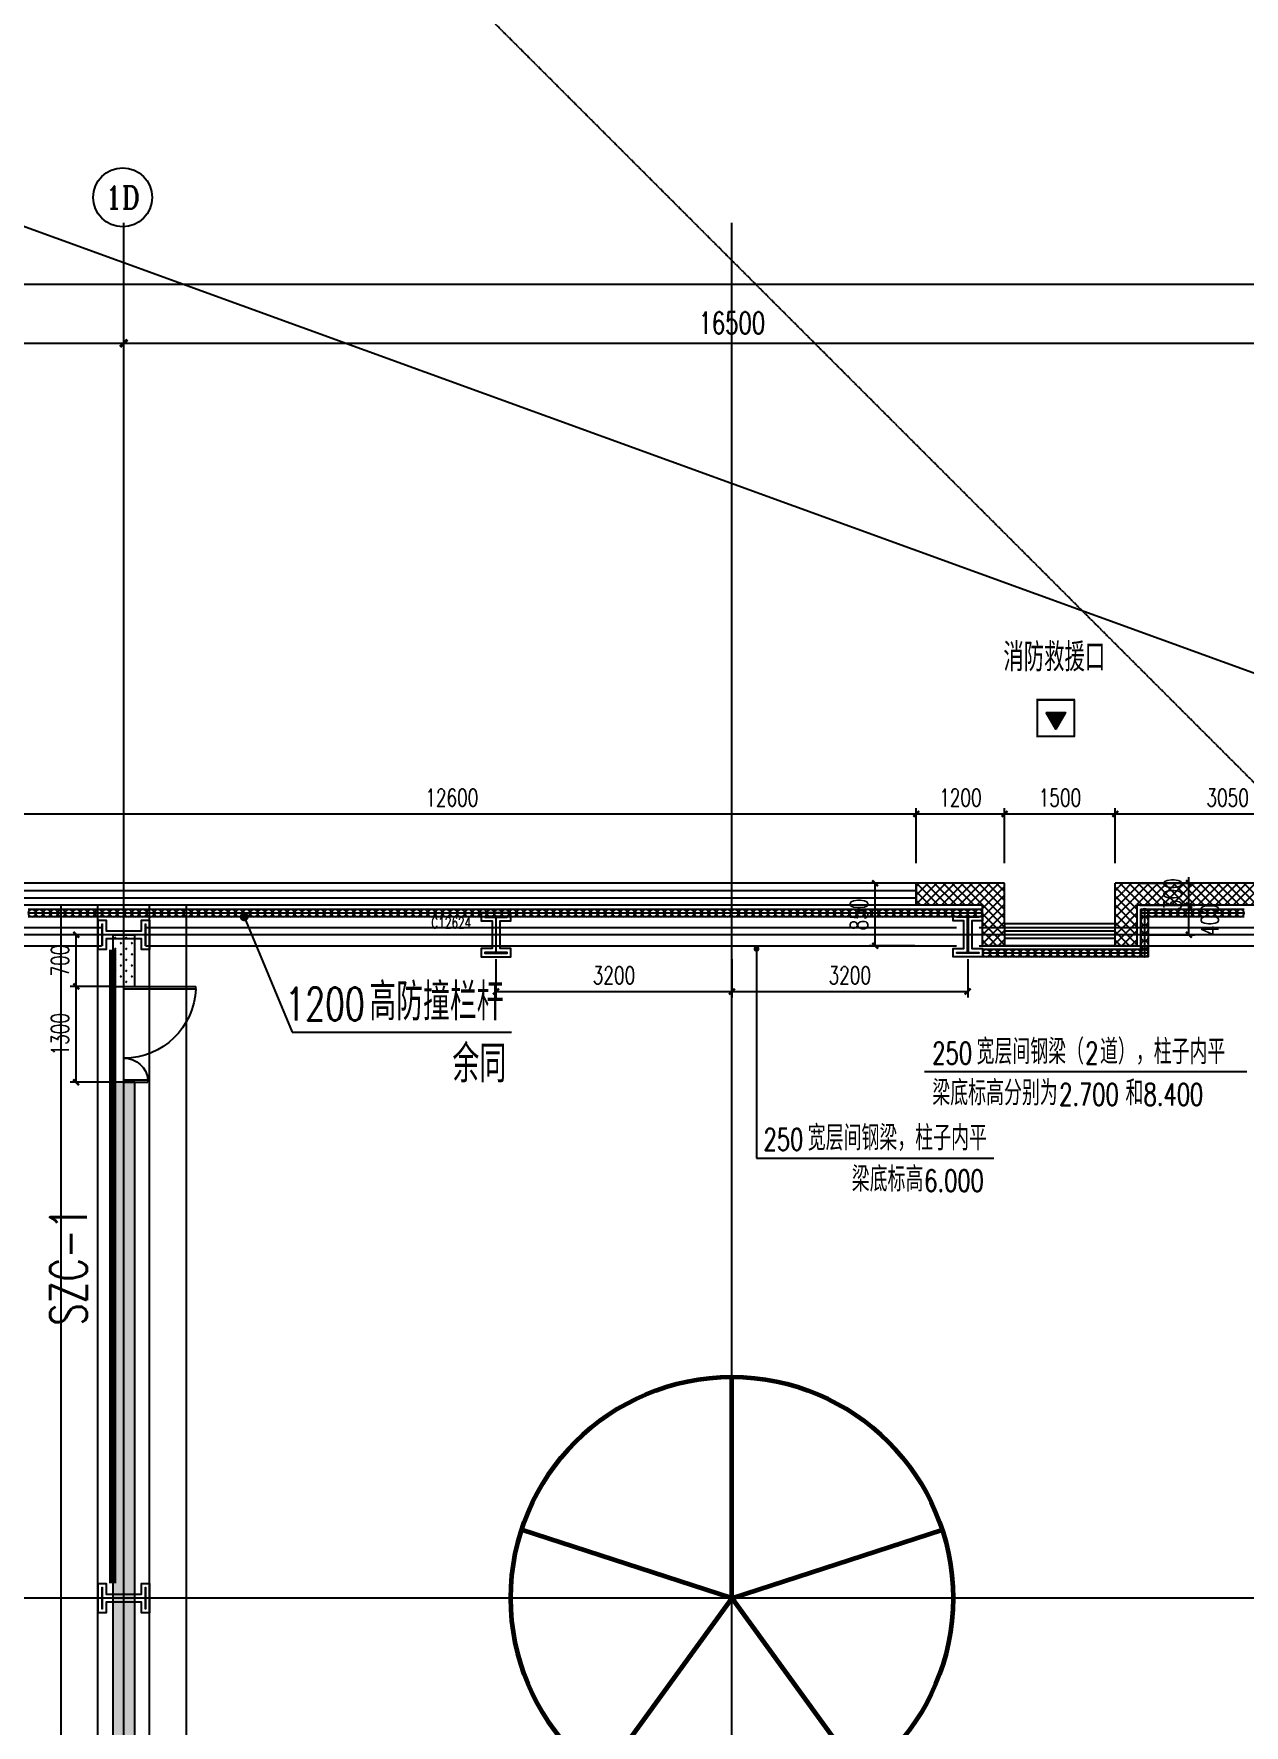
# Model space of a CAD drawing. Extents: x -954573 to 446329, y 489853 to 1226784.
# Drawn here: x -178675 to -162254, y 821096 to 844045 of the extents above; entities that cross this region are included whole.
import ezdxf
from ezdxf.enums import TextEntityAlignment as Align

# ---------------------------------------------------------------- set-up
doc = ezdxf.new("R2010")
doc.units = 0
doc.header["$LTSCALE"] = 10
doc.header["$MEASUREMENT"] = 0
for name, pattern in [('10平面$0$CENTER', [2, 1.25, -0.25, 0.25, -0.25]), ('10平面$0$DOTE', [2.42, 2, -0.2, 0.02, -0.2]), ('10平面$1$DASH', [0.35, 0.25, -0.1])]:
    doc.linetypes.add(name, pattern=pattern)
doc.layers.get('Defpoints').update_dxf_attribs({"color": 210})
for name, color, linetype in [('10平面$0$10平面$0$WINDOW', 8, 'Continuous'), ('10平面$0$A-AXIS-D', 8, 'Continuous'), ('10平面$0$A-AXIS-DOTE', 8, '10平面$0$DOTE'), ('10平面$0$A-AXIS-DP', 8, 'Continuous'), ('10平面$0$A-AXIS-SYMB', 8, 'Continuous'), ('10平面$0$A-HATCH-2', 8, 'Continuous'), ('10平面$0$A-HRAIL', 8, 'Continuous'), ('10平面$0$A-LIN-V', 8, 'Continuous'), ('10平面$0$A-SFCE', 8, 'Continuous'), ('10平面$0$A-TEXT', 8, 'Continuous'), ('10平面$0$A-WINDOW', 8, 'Continuous'), ('10平面$0$A-加建区域', 252, 'Continuous'), ('10平面$0$AS-WALL', 8, 'Continuous'), ('10平面$0$DIM_SYMB', 8, 'Continuous'), ('10平面$0$PUB_HATCH', 8, 'Continuous'), ('10平面$0$PUB_TEXT', 8, 'Continuous'), ('10平面$0$RP-N2-01$0$$0$A-WIND-J', 8, 'Continuous'), ('10平面$0$RP-N2-01$0$A-WIND-J', 8, 'Continuous'), ('10平面$0$WINDOW', 8, 'Continuous'), ('10平面$0$建-窗', 8, 'Continuous'), ('10平面$0$建-门窗编号', 8, 'Continuous'), ('A-LIN-V', 9, 'Continuous'), ('建-引出', 3, 'Continuous')]:
    doc.layers.add(name, color=color, linetype=linetype)
for name, color, linetype, lineweight in [('10平面$0$S-col', 2, 'Continuous', 0), ('10平面$0$THIN', 7, 'Continuous', 0), ('10平面$0$柱间支撑', 6, '10平面$0$CENTER', 0)]:
    doc.layers.add(name, color=color, linetype=linetype, lineweight=lineweight)
doc.styles.add('10平面$0$_TCH_AXIS', font='COMPLEX', dxfattribs={"bigfont": 'GBCBIG'})
doc.styles.add('10平面$0$_TCH_DIM', font='SIMPLEX', dxfattribs={"bigfont": 'GBCBIG'})
doc.styles.add('10平面$0$_TCH_DIM_T3', font='SIMPLEX', dxfattribs={"width": 0.705882, "bigfont": 'GBCBIG'})
doc.styles.add('10平面$0$A-WIN-LABEL', font='SIMPLEX', dxfattribs={"bigfont": 'GBCBIG'})
doc.styles.add('10平面$0$TSSD_Rein', font='tj-romans1.shx', dxfattribs={"width": 0.7, "bigfont": 'tj-hztxt.shx'})
doc.dimstyles.new('10平面$0$_TCH_ARCH&&100', dxfattribs={"dimtxt": 297.5, "dimasz": 100, "dimexe": 100, "dimexo": 100, "dimgap": 126.25, "dimtad": 1, "dimdec": 0, "dimzin": 0, "dimdsep": 46, "dimtxsty": '10平面$0$_TCH_DIM_T3', "dimblk": '10平面$0$_ArchTick', "dimcen": 0.09, "dimclrt": 7, "dimazin": 2, "dimtfac": 1, "dimtdec": 0, "dimtix": 1, "dimtmove": 2, "dimatfit": 3, "dimfxl": 0, "dimtolj": 1, "dimtzin": 0, "dimarcsym": 0})
doc.dimstyles.new('10平面$0$_TCH_ARCH&&80', dxfattribs={"dimtxt": 238, "dimasz": 80, "dimexe": 80, "dimexo": 80, "dimgap": 101, "dimtad": 1, "dimdec": 0, "dimzin": 0, "dimdsep": 46, "dimtxsty": '10平面$0$_TCH_DIM_T3', "dimblk": '10平面$0$_ArchTick', "dimcen": 0.09, "dimclrt": 7, "dimazin": 2, "dimtfac": 1, "dimtdec": 0, "dimtix": 1, "dimtmove": 2, "dimatfit": 3, "dimfxl": 0, "dimtolj": 1, "dimtzin": 0, "dimarcsym": 0})
pattern_1 = [(45, (60, 0), (-60.0001, 60.0001), []), (135, (60, 0), (-60.0001, -60.0001), [])]
pattern_2 = [(45, (25.49, 21.51), (-75.000002, 75.000002), [24, -82.06602]), (135, (192.46, 21.51), (-75.000002, -75.000002), [24, -82.06602])]

# ---------------------------------------------------------------- blocks, each defined once
blk = doc.blocks.new('10平面$0$_ArchTick')
at = {"color": 0, "linetype": 'ByBlock', "const_width": 0.4}
blk.add_lwpolyline([(-0.5, -0.5), (0.5, 0.5)], dxfattribs=at)
blk = doc.blocks.new('*D2932')
at = {"layer": '10平面$0$A-AXIS-D', "color": 0, "lineweight": -2}
for p, q in [((26782, 34220), (26782, 35127)), ((43282, 34220), (43282, 35127)), ((26782, 35027), (43282, 35027))]:
    blk.add_line(p, q, dxfattribs=at)
at = {"layer": 'Defpoints', "color": 0}
for p in [(43282, 35027), (26782, 34120), (43282, 34120)]:
    blk.add_point(p, dxfattribs=at)
at = {"layer": '10平面$0$A-AXIS-D', "color": 0, "lineweight": -2, "xscale": 100, "yscale": 100, "zscale": 100, "rotation": 180}
blk.add_blockref('10平面$0$_ArchTick', (26782, 35027), dxfattribs=at)
at = {"layer": '10平面$0$A-AXIS-D', "color": 0, "lineweight": -2, "xscale": 100, "yscale": 100, "zscale": 100}
blk.add_blockref('10平面$0$_ArchTick', (43282, 35027), dxfattribs=at)
at = {"layer": '10平面$0$A-AXIS-D', "color": 7, "insert": (35032, 35302), "char_height": 297.5, "attachment_point": 5, "style": '10平面$0$_TCH_DIM_T3'}
blk.add_mtext('\\A1;16500', dxfattribs=at)
blk = doc.blocks.new('*D2933')
at = {"layer": '10平面$0$A-AXIS-D', "color": 0, "lineweight": -2}
for p, q in [((43282, 34220), (43282, 35127)), ((59782, 34220), (59782, 35127)), ((43282, 35027), (59782, 35027))]:
    blk.add_line(p, q, dxfattribs=at)
at = {"layer": 'Defpoints', "color": 0}
for p in [(59782, 35027), (43282, 34120), (59782, 34120)]:
    blk.add_point(p, dxfattribs=at)
at = {"layer": '10平面$0$A-AXIS-D', "color": 0, "lineweight": -2, "xscale": 100, "yscale": 100, "zscale": 100, "rotation": 180}
blk.add_blockref('10平面$0$_ArchTick', (43282, 35027), dxfattribs=at)
at = {"layer": '10平面$0$A-AXIS-D', "color": 0, "lineweight": -2, "xscale": 100, "yscale": 100, "zscale": 100}
blk.add_blockref('10平面$0$_ArchTick', (59782, 35027), dxfattribs=at)
at = {"layer": '10平面$0$A-AXIS-D', "color": 7, "insert": (51532, 35302), "char_height": 297.5, "attachment_point": 5, "style": '10平面$0$_TCH_DIM_T3'}
blk.add_mtext('\\A1;16500', dxfattribs=at)
blk = doc.blocks.new('*D3041')
at = {"layer": '10平面$0$A-AXIS-D', "color": 0, "lineweight": -2}
for p, q in [((-33818, 34320), (-33818, 35927)), ((-33818, 35827), (92682, 35827)), ((92682, 34320), (92682, 35927))]:
    blk.add_line(p, q, dxfattribs=at)
at = {"layer": 'Defpoints', "color": 0}
for p in [(92682, 35827), (-33818, 34220), (92682, 34220)]:
    blk.add_point(p, dxfattribs=at)
at = {"layer": '10平面$0$A-AXIS-D', "color": 0, "lineweight": -2, "xscale": 100, "yscale": 100, "zscale": 100, "rotation": 180}
blk.add_blockref('10平面$0$_ArchTick', (-33818, 35827), dxfattribs=at)
at = {"layer": '10平面$0$A-AXIS-D', "color": 0, "lineweight": -2, "xscale": 100, "yscale": 100, "zscale": 100}
blk.add_blockref('10平面$0$_ArchTick', (92682, 35827), dxfattribs=at)
at = {"layer": '10平面$0$A-AXIS-D', "color": 7, "insert": (29432, 36102), "char_height": 297.5, "attachment_point": 5, "style": '10平面$0$_TCH_DIM_T3'}
blk.add_mtext('\\A1;126500', dxfattribs=at)
blk = doc.blocks.new('*D3170')
at = {"layer": '10平面$0$A-AXIS-DP', "color": 0, "lineweight": -2}
for p, q in [((51532, 26670), (51532, 26150)), ((54732, 26670), (54732, 26150)), ((51532, 26230), (54732, 26230))]:
    blk.add_line(p, q, dxfattribs=at)
at = {"layer": 'Defpoints', "color": 0}
for p in [(51532, 26750), (54732, 26750), (54732, 26230)]:
    blk.add_point(p, dxfattribs=at)
at = {"layer": '10平面$0$A-AXIS-DP', "color": 0, "lineweight": -2, "xscale": 80, "yscale": 80, "zscale": 80, "rotation": 180}
blk.add_blockref('10平面$0$_ArchTick', (51532, 26230), dxfattribs=at)
at = {"layer": '10平面$0$A-AXIS-DP', "color": 0, "lineweight": -2, "xscale": 80, "yscale": 80, "zscale": 80}
blk.add_blockref('10平面$0$_ArchTick', (54732, 26230), dxfattribs=at)
at = {"layer": '10平面$0$A-AXIS-DP', "color": 7, "insert": (53132, 26450), "char_height": 238, "attachment_point": 5, "style": '10平面$0$_TCH_DIM_T3'}
blk.add_mtext('\\A1;3200', dxfattribs=at)
blk = doc.blocks.new('*D3171')
at = {"layer": '10平面$0$A-AXIS-DP', "color": 0, "lineweight": -2}
for p, q in [((48332, 26670), (48332, 26150)), ((51532, 26670), (51532, 26150)), ((48332, 26230), (51532, 26230))]:
    blk.add_line(p, q, dxfattribs=at)
at = {"layer": 'Defpoints', "color": 0}
for p in [(48332, 26750), (51532, 26750), (51532, 26230)]:
    blk.add_point(p, dxfattribs=at)
at = {"layer": '10平面$0$A-AXIS-DP', "color": 0, "lineweight": -2, "xscale": 80, "yscale": 80, "zscale": 80, "rotation": 180}
blk.add_blockref('10平面$0$_ArchTick', (48332, 26230), dxfattribs=at)
at = {"layer": '10平面$0$A-AXIS-DP', "color": 0, "lineweight": -2, "xscale": 80, "yscale": 80, "zscale": 80}
blk.add_blockref('10平面$0$_ArchTick', (51532, 26230), dxfattribs=at)
at = {"layer": '10平面$0$A-AXIS-DP', "color": 7, "insert": (49932, 26450), "char_height": 238, "attachment_point": 5, "style": '10平面$0$_TCH_DIM_T3'}
blk.add_mtext('\\A1;3200', dxfattribs=at)
blk = doc.blocks.new('10平面$0$et4564')
at = {"layer": '10平面$0$PUB_HATCH'}
h = blk.add_hatch(dxfattribs=at)
h.set_pattern_fill('多孔材料', color=256, scale=30, style=0)
h.set_pattern_definition(pattern_1)
h.paths.add_polyline_path([(3700, -50), (3700, 250), (3400, 250)])
h = blk.add_hatch(dxfattribs=at)
h.set_pattern_fill('多孔材料', color=256, scale=30, style=0)
h.set_pattern_definition(pattern_1)
h.paths.add_polyline_path([(3700, -50), (3400, 250), (3400, -300), (3700, -600)])
h = blk.add_hatch(dxfattribs=at)
h.set_pattern_fill('多孔材料', color=256, scale=30, style=0)
h.set_pattern_definition(pattern_1)
h.paths.add_polyline_path([(5500, 250), (5200, 250), (5200, -50)])
h = blk.add_hatch(dxfattribs=at)
h.set_pattern_fill('多孔材料', color=256, scale=30, style=0)
h.set_pattern_definition(pattern_1)
h.paths.add_polyline_path([(5500, 250), (5200, -50), (5200, -600), (5500, -300)])
h = blk.add_hatch(dxfattribs=at)
h.set_pattern_fill('多孔材料', color=256, scale=30, style=0)
h.set_pattern_definition(pattern_1)
h.paths.add_polyline_path([(3700, -600), (3400, -300), (2500, -300), (2500, -600)])
h = blk.add_hatch(dxfattribs=at)
h.set_pattern_fill('多孔材料', color=256, scale=30, style=0)
h.set_pattern_definition(pattern_1)
h.paths.add_polyline_path([(8250, -300), (5500, -300), (5200, -600), (8250, -600)])
at = {"layer": '10平面$0$AS-WALL'}
for p, q in [((3700, 250), (3400, 250)), ((3400, 250), (3400, -300)), ((3700, -50), (3700, 250)), ((5500, 250), (5200, 250)), ((5200, 250), (5200, -50)), ((5500, 250), (5500, -300)), ((3700, -50), (3700, -600)), ((5200, -50), (5200, -600)), ((3400, -300), (2500, -300)), ((2500, -600), (2500, -300)), ((8250, -300), (5500, -300)), ((8250, -600), (8250, -300)), ((3700, -600), (2500, -600)), ((8250, -600), (5200, -600))]:
    blk.add_line(p, q, dxfattribs=at)
at = {"layer": '10平面$0$WINDOW'}
for p, q in [((5200, 250), (3700, 250)), ((5200, 150), (3700, 150)), ((5200, 50), (3700, 50)), ((5200, -50), (3700, -50))]:
    blk.add_line(p, q, dxfattribs=at)
blk = doc.blocks.new('10平面$0$_FZH')
at = {"layer": '10平面$0$A-HATCH-2'}
blk.add_lwpolyline([(-0.437, -0.25), (-0.437, 0.25), (-0.297, 0.25), (-0.297, 0.067), (0.298, 0.067), (0.298, 0.25), (0.438, 0.25), (0.438, -0.25), (0.298, -0.25), (0.298, -0.068), (-0.297, -0.068), (-0.297, -0.25)], close=True, dxfattribs=at)
at = {"layer": '10平面$0$S-col'}
blk.add_lwpolyline([(-0.375, -0.188), (-0.375, 0.187), (-0.36, 0.187), (-0.36, 0.005), (0.36, 0.005), (0.36, 0.187), (0.375, 0.187), (0.375, -0.188), (0.36, -0.188), (0.36, -0.005), (-0.36, -0.005), (-0.36, -0.188)], close=True, dxfattribs=at)
blk = doc.blocks.new('10平面$0$342343243')
at = {"layer": '10平面$0$A-AXIS-DP', "color": 5}
blk.add_lwpolyline([(-155704, 832070), (-155404, 832070), (-155404, 832058), (-155550, 832058), (-155550, 831582), (-155404, 831582), (-155404, 831570), (-155704, 831570), (-155704, 831582), (-155558, 831582), (-155558, 832058), (-155704, 832058), (-155704, 832070)], close=True, dxfattribs=at)
at = {"layer": '10平面$0$A-HATCH-2'}
blk.add_lwpolyline([(-155754, 832120), (-155354, 832120), (-155354, 832008), (-155500, 832008), (-155500, 831632), (-155354, 831632), (-155354, 831520), (-155754, 831520), (-155754, 831632), (-155608, 831632), (-155608, 832008), (-155754, 832008)], close=True, dxfattribs=at)
blk = doc.blocks.new('10平面$0$w4234324')
at = {"xscale": 800.0000000000005, "yscale": 800.0000000000005, "zscale": 800.0000000000005}
for p in [(-177454, 831820), (-177454, 822820)]:
    blk.add_blockref('10平面$0$_FZH', p, dxfattribs=at)
at = {"layer": '10平面$0$A-AXIS-DP', "xscale": -1}
blk.add_blockref('10平面$0$342343243', (-327958, 0), dxfattribs=at)
at = {"layer": '10平面$0$A-AXIS-DP'}
blk.add_blockref('10平面$0$342343243', (-10450, 0), dxfattribs=at)
blk = doc.blocks.new('10平面$0$3243243')
at = {"layer": '10平面$0$A-AXIS-SYMB'}
for p, q in [((-168870, 831630), (-168870, 828790)), ((-162220, 829960), (-166590, 829960)), ((-168870, 828790), (-165650, 828790))]:
    blk.add_line(p, q, dxfattribs=at)
at = {"layer": '10平面$0$A-AXIS-SYMB', "const_width": 40}
blk.add_lwpolyline([(-168870, 831650, 1), (-168870, 831610, 1)], format="xyb", close=True, dxfattribs=at)
at = {"layer": '10平面$0$A-HATCH-2', "linetype": '10平面$1$DASH'}
for p, q in [((-178304.2, 741520), (-178304.2, 832220)), ((-177804.2, 741520), (-177804.2, 832220)), ((-177104.2, 741520), (-177104.2, 832220)), ((-176604.2, 741520), (-176604.2, 832220))]:
    blk.add_line(p, q, dxfattribs=at)
at = {"layer": '10平面$0$A-SFCE', "color": 2, "linetype": '10平面$1$DASH'}
for p, q in [((-182500.2, 831920), (-177754.2, 831920)), ((-165854.2, 831920), (-161254.2, 831920)), ((-182500.2, 831670), (-177754.2, 831670)), ((-165854.2, 831670), (-161254.2, 831670))]:
    blk.add_line(p, q, dxfattribs=at)
at = {"layer": '10平面$0$A-SFCE', "linetype": '10平面$1$DASH'}
for p, q in [((-177154.2, 831920), (-166154.2, 831920)), ((-177154.2, 831670), (-166154.2, 831670))]:
    blk.add_line(p, q, dxfattribs=at)
at = {"layer": '10平面$0$PUB_TEXT', "style": '10平面$0$_TCH_DIM', "width": 0.705882}
for s, p in [('250', (-166485, 830065)), ('2', (-164410.5, 830065)), ('2.700', (-164764.8, 829505)), ('8.400', (-163619, 829505)), ('250', (-168775.2, 828895)), ('6.000', (-166595, 828335))]:
    blk.add_text(s, height=297.5, dxfattribs=at).set_placement(p)
at = {"layer": '10平面$0$PUB_TEXT', "style": '10平面$0$_TCH_DIM'}
for s, height, p in [('宽层间钢梁（', 337.59, (-165885, 830065)), ('道），柱子内平', 337.59, (-164210.5, 830065)), ('梁底标高分别为', 337.59, (-166485, 829505)), ('和', 337.6, (-163864.8, 829505)), ('宽层间钢梁，柱子内平', 337.59, (-168175.2, 828895)), ('梁底标高', 337.59, (-167578, 828335))]:
    blk.add_text(s, height=height, dxfattribs=at).set_placement(p)
blk = doc.blocks.new('10平面$0$w4324324')
at = {"layer": '10平面$0$A-HATCH-2', "lineweight": 60}
for q in [(-1694760, 686605), (-1697614, 684532), (-1691907, 684532), (-1696524, 681178), (-1692997, 681178)]:
    blk.add_line((-1694760, 683605), q, dxfattribs=at)
blk.add_circle((-1694760, 683605), 3000, dxfattribs=at)
blk = doc.blocks.new('10平面$0$w423432')
at = {"layer": '10平面$0$A-LIN-V'}
blk.add_blockref('10平面$0$w4324324', (0, 0), dxfattribs=at)
blk = doc.blocks.new('10平面$0$RP-N2-01$0$$0$xfjy')
at = {"layer": '10平面$0$RP-N2-01$0$$0$A-WIND-J'}
h = blk.add_hatch(color=256, dxfattribs=at)
h.dxf.hatch_style = 1
h.paths.add_polyline_path([(1141876, -26214), (1142135, -26214), (1142005, -25989)])
at = {"layer": '10平面$0$RP-N2-01$0$$0$A-WIND-J', "const_width": 25}
blk.add_lwpolyline([(1141755, -25889), (1141755, -26389), (1142255, -26389), (1142255, -25889)], close=True, dxfattribs=at)
at = {"layer": '10平面$0$RP-N2-01$0$$0$A-WIND-J'}
for points in [[(1141755, -26389), (1142255, -26389), (1142255, -25889), (1141755, -25889)], [(1141876, -26214), (1142135, -26214), (1142005, -25989)]]:
    blk.add_lwpolyline(points, close=True, dxfattribs=at)
blk = doc.blocks.new('10平面$0$RP-N2-01$0$xfjy')
at = {"layer": '10平面$0$RP-N2-01$0$$0$A-WIND-J'}
blk.add_blockref('10平面$0$RP-N2-01$0$$0$xfjy', (0, 0), dxfattribs=at)
blk = doc.blocks.new('10平面$0$1232')
at = {"layer": '10平面$0$RP-N2-01$0$A-WIND-J', "xscale": -1, "rotation": 180}
blk.add_blockref('10平面$0$RP-N2-01$0$xfjy', (-1306815, 808621, 0), dxfattribs=at)
at = {"layer": '10平面$0$A-TEXT', "style": '10平面$0$_TCH_DIM'}
blk.add_text('消防救援口', height=384.1, dxfattribs=at).set_placement((-165521, 835395, 0))
blk = doc.blocks.new('10平面$0$23124232432')
at = {"layer": '10平面$0$柱间支撑', "const_width": 100}
blk.add_lwpolyline([(-177604, 831620), (-177604, 823020)], dxfattribs=at)
at = {"layer": '10平面$0$THIN', "style": '10平面$0$TSSD_Rein', "width": 0.7}
blk.add_text('SZC-1', height=500, rotation=90, dxfattribs=at).set_placement((-177804, 827320), align=Align.BOTTOM_CENTER)
blk = doc.blocks.new('10平面$0$99平面图例外参$0$$LinePat$圆环')
for points in [[(0, 150), (300, 150)], [(0, 0), (300, 0)], [(0, -150), (300, -150)]]:
    blk.add_lwpolyline(points)
at = {"color": 0}
blk.add_circle((150, 0), 150, dxfattribs=at)
blk = doc.blocks.new('10平面$0$34242343243')
at = {"layer": '10平面$0$A-HRAIL', "yscale": 0.3333333333333333, "zscale": 0.3333333333333333}
for p, xscale in [((-178649, 832114), -0.3344988349732452), ((-178549, 832114), -0.3344988349732452), ((-178448, 832114), -0.3344988349732452), ((-178348, 832114), -0.3344988349732452), ((-178248, 832114), -0.3344988349732452), ((-178147, 832114), -0.3344988349732452), ((-178047, 832114), -0.3344988349732452), ((-177946, 832114), -0.3344988349732452), ((-177846, 832114), -0.3344988349732452), ((-177746, 832114), -0.3344988349732452), ((-177645, 832114), -0.3344988349732452), ((-177545, 832114), -0.3344988349732452), ((-177445, 832114), -0.3344988349732452), ((-177344, 832114), -0.3344988349732452), ((-177244, 832114), -0.3344988349732452), ((-177144, 832114), -0.3344988349732452), ((-177043, 832114), -0.3344988349732452), ((-176943, 832114), -0.3344988349732452), ((-176843, 832114), -0.3344988349732452), ((-176742, 832114), -0.3344988349732452), ((-176642, 832114), -0.3344988349732452), ((-176542, 832114), -0.3344988349732452), ((-176441, 832114), -0.3344988349732452), ((-176341, 832114), -0.3344988349732452), ((-176241, 832114), -0.3344988349732452), ((-176140, 832114), -0.3344988349732452), ((-176040, 832114), -0.3344988349732452), ((-175939, 832114), -0.3344988349732452), ((-175839, 832114), -0.3344988349732452), ((-175739, 832114), -0.3344988349732452), ((-175638, 832114), -0.3344988349732452), ((-175538, 832114), -0.3344988349732452), ((-175438, 832114), -0.3344988349732452), ((-175337, 832114), -0.3344988349732452), ((-175237, 832114), -0.3344988349732452), ((-175137, 832114), -0.3344988349732452), ((-175036, 832114), -0.3344988349732452), ((-174936, 832114), -0.3344988349732452), ((-174836, 832114), -0.3344988349732452), ((-174735, 832114), -0.3344988349732452), ((-174635, 832114), -0.3344988349732452), ((-174535, 832114), -0.3344988349732452), ((-174434, 832114), -0.3344988349732452), ((-174334, 832114), -0.3344988349732452), ((-174234, 832114), -0.3344988349732452), ((-174133, 832114), -0.3344988349732452), ((-174033, 832114), -0.3344988349732452), ((-173933, 832114), -0.3344988349732452), ((-173832, 832114), -0.3344988349732452), ((-173732, 832114), -0.3344988349732452), ((-173631, 832114), -0.3344988349732452), ((-173531, 832114), -0.3344988349732452), ((-173431, 832114), -0.3344988349732452), ((-173330, 832114), -0.3344988349732452), ((-173230, 832114), -0.3344988349732452), ((-173130, 832114), -0.3344988349732452), ((-173029, 832114), -0.3344988349732452), ((-172929, 832114), -0.3344988349732452), ((-172829, 832114), -0.3344988349732452), ((-172728, 832114), -0.3344988349732452), ((-172628, 832114), -0.3344988349732452), ((-172528, 832114), -0.3344988349732452), ((-172427, 832114), -0.3344988349732452), ((-172327, 832114), -0.3344988349732452), ((-172227, 832114), -0.3344988349732452), ((-172126, 832114), -0.3344988349732452), ((-172026, 832114), -0.3344988349732452), ((-171926, 832114), -0.3344988349732452), ((-171825, 832114), -0.3344988349732452), ((-171725, 832114), -0.3344988349732452), ((-171624, 832114), -0.3344988349732452), ((-171524, 832114), -0.3344988349732452), ((-171424, 832114), -0.3344988349732452), ((-171323, 832114), -0.3344988349732452), ((-171223, 832114), -0.3344988349732452), ((-171123, 832114), -0.3344988349732452), ((-171022, 832114), -0.3344988349732452), ((-170922, 832114), -0.3344988349732452), ((-170822, 832114), -0.3344988349732452), ((-170721, 832114), -0.3344988349732452), ((-170621, 832114), -0.3344988349732452), ((-170521, 832114), -0.3344988349732452), ((-170420, 832114), -0.3344988349732452), ((-170320, 832114), -0.3344988349732452), ((-170220, 832114), -0.3344988349732452), ((-170119, 832114), -0.3344988349732452), ((-170019, 832114), -0.3344988349732452), ((-169919, 832114), -0.3344988349732452), ((-169818, 832114), -0.3344988349732452), ((-169718, 832114), -0.3344988349732452), ((-169617, 832114), -0.3344988349732452), ((-169517, 832114), -0.3344988349732452), ((-169417, 832114), -0.3344988349732452), ((-169316, 832114), -0.3344988349732452), ((-169216, 832114), -0.3344988349732452), ((-169116, 832114), -0.3344988349732452), ((-169015, 832114), -0.3344988349732452), ((-168915, 832114), -0.3344988349732452), ((-168815, 832114), -0.3344988349732452), ((-168714, 832114), -0.3344988349732452), ((-168614, 832114), -0.3344988349732452), ((-168514, 832114), -0.3344988349732452), ((-168413, 832114), -0.3344988349732452), ((-168313, 832114), -0.3344988349732452), ((-168213, 832114), -0.3344988349732452), ((-168112, 832114), -0.3344988349732452), ((-168012, 832114), -0.3344988349732452), ((-167912, 832114), -0.3344988349732452), ((-167811, 832114), -0.3344988349732452), ((-167711, 832114), -0.3344988349732452), ((-167610, 832114), -0.3344988349732452), ((-167510, 832114), -0.3344988349732452), ((-167410, 832114), -0.3344988349732452), ((-167309, 832114), -0.3344988349732452), ((-167209, 832114), -0.3344988349732452), ((-167109, 832114), -0.3344988349732452), ((-167008, 832114), -0.3344988349732452), ((-166908, 832114), -0.3344988349732452), ((-166808, 832114), -0.3344988349732452), ((-166707, 832114), -0.3344988349732452), ((-166607, 832114), -0.3344988349732452), ((-166507, 832114), -0.3344988349732452), ((-166406, 832114), -0.3344988349732452), ((-166306, 832114), -0.3344988349732452), ((-166206, 832114), -0.3344988349732452), ((-166105, 832114), -0.3344988349732452), ((-166005, 832114), -0.3344988349732452), ((-165905, 832114), -0.3344988349732452), ((-165804, 832114), -0.3344988349732452), ((-163554, 832114), -0.3333333333708737), ((-163454, 832114), -0.3333333333708737), ((-163354, 832114), -0.3333333333708737), ((-163254, 832114), -0.3333333333708737), ((-163154, 832114), -0.3333333333708737), ((-163054, 832114), -0.3333333333708737), ((-162954, 832114), -0.3333333333708737), ((-162854, 832114), -0.3333333333708737), ((-162754, 832114), -0.3333333333708737), ((-162654, 832114), -0.3333333333708737), ((-162554, 832114), -0.3333333333708737), ((-162454, 832114), -0.3333333333708737), ((-162354, 832114), -0.3333333333708737), ((-162254, 832114), -0.3333333333708737), ((-165702, 831570), -0.3409090911439808), ((-165600, 831570), -0.3409090911439808), ((-165497, 831570), -0.3409090911439808), ((-165395, 831570), -0.3409090911439808), ((-165293, 831570), -0.3409090911439808), ((-165191, 831570), -0.3409090911439808), ((-165088, 831570), -0.3409090911439808), ((-164986, 831570), -0.3409090911439808), ((-164884, 831570), -0.3409090911439808), ((-164781, 831570), -0.3409090911439808), ((-164679, 831570), -0.3409090911439808), ((-164577, 831570), -0.3409090911439808), ((-164475, 831570), -0.3409090911439808), ((-164372, 831570), -0.3409090911439808), ((-164270, 831570), -0.3409090911439808), ((-164168, 831570), -0.3409090911439808), ((-164066, 831570), -0.3409090911439808), ((-163963, 831570), -0.3409090911439808), ((-163861, 831570), -0.3409090911439808), ((-163759, 831570), -0.3409090911439808), ((-163656, 831570), -0.3409090911439808), ((-163554, 831570), -0.3409090911439808)]:
    blk.add_blockref('10平面$0$99平面图例外参$0$$LinePat$圆环', p, dxfattribs=dict(at, xscale=xscale))
at = {"layer": '10平面$0$A-HRAIL', "xscale": -0.3611111227129974, "yscale": 0.3333333333333333, "zscale": 0.3333333333333333, "rotation": 270}
for p in [(-163604, 832062), (-163604, 831953), (-163604, 831845), (-163604, 831737), (-163604, 831628), (-163604, 831520)]:
    blk.add_blockref('10平面$0$99平面图例外参$0$$LinePat$圆环', p, dxfattribs=at)
blk = doc.blocks.new('10平面$0$DOOR2DLIB$SYSLIB$00000123')
at = {"color": 0}
for p, q in [((0.475, -0.001), (0.475, 0.752)), ((0.475, 0.752), (0.5, 0.752)), ((0.5, -0.001), (0.5, 0.752)), ((-0.5, 0), (-0.5, 0.252)), ((-0.475, 0.252), (-0.5, 0.252)), ((-0.475, 0), (-0.475, 0.252)), ((-0.475, 0), (-0.5, 0)), ((0.475, -0.001), (0.5, -0.001))]:
    blk.add_line(p, q, dxfattribs=at)
for centre, radius, start, end in [((0.505, -0.002), 0.755, 92.2493, 179.7238), ((-0.501, 0.003), 0.251, 359.7899, 84.0974)]:
    blk.add_arc(centre, radius, start, end, dxfattribs=at)
blk = doc.blocks.new('10平面$0$423432433333')
at = {"layer": '10平面$0$PUB_HATCH'}
h = blk.add_hatch(dxfattribs=at)
h.set_pattern_fill('石膏板', color=256, scale=30, style=0)
h.set_pattern_definition(pattern_2)
h.paths.add_polyline_path([(-174910, 831866), (-174910, 831170), (-174610, 831170), (-174610, 831866)])
h = blk.add_hatch(dxfattribs=at)
h.set_pattern_fill('石膏板', color=256, scale=30, style=0)
h.set_pattern_definition(pattern_2)
h.paths.add_polyline_path([(-174610, 784908), (-174610, 829870), (-174910, 829870), (-174910, 784908)])
at = {"layer": '10平面$0$AS-WALL'}
for p, q in [((-174910, 831866), (-174910, 831170)), ((-174610, 831866), (-174910, 831866)), ((-174610, 831170), (-174610, 831866)), ((-174910, 831170), (-174610, 831170)), ((-174610, 829870), (-174910, 829870)), ((-174910, 829870), (-174910, 784908)), ((-174610, 784908), (-174610, 829870))]:
    blk.add_line(p, q, dxfattribs=at)
at = {"layer": '10平面$0$10平面$0$WINDOW', "xscale": -1300, "yscale": 1300, "zscale": 300, "rotation": 269.9999999990649}
blk.add_blockref('10平面$0$DOOR2DLIB$SYSLIB$00000123', (-174760, 830520), dxfattribs=at)
blk = doc.blocks.new('*D3873')
at = {"layer": '10平面$0$A-AXIS-DP', "color": 0, "lineweight": -2}
for p, q in [((-166724, 832520), (-167340, 832520)), ((-167260, 831670), (-167260, 832520)), ((-166724, 831670), (-167340, 831670))]:
    blk.add_line(p, q, dxfattribs=at)
at = {"layer": 'Defpoints', "color": 0}
for p in [(-167260, 832520), (-166644, 832520), (-166644, 831670)]:
    blk.add_point(p, dxfattribs=at)
at = {"layer": '10平面$0$A-AXIS-DP', "color": 0, "lineweight": -2, "xscale": 80, "yscale": 80, "zscale": 80}
for p, rotation in [((-167260, 832520), 90), ((-167260, 831670), 270)]:
    blk.add_blockref('10平面$0$_ArchTick', p, dxfattribs=dict(at, rotation=rotation))
at = {"layer": '10平面$0$A-AXIS-DP', "color": 7, "insert": (-167480, 832095), "char_height": 238, "attachment_point": 5, "rotation": 90, "style": '10平面$0$_TCH_DIM_T3'}
blk.add_mtext('\\A1;850', dxfattribs=at)
blk = doc.blocks.new('*D4033')
at = {"layer": '10平面$0$A-AXIS-DP', "color": 0, "lineweight": -2}
for p, q in [((-163670, 832220), (-162923, 832220)), ((-163003, 831820), (-163003, 832220)), ((-163670, 831820), (-162923, 831820))]:
    blk.add_line(p, q, dxfattribs=at)
at = {"layer": 'Defpoints', "color": 0}
for p in [(-163750, 832220), (-163003, 832220), (-163750, 831820)]:
    blk.add_point(p, dxfattribs=at)
at = {"layer": '10平面$0$A-AXIS-DP', "color": 0, "lineweight": -2, "xscale": 80, "yscale": 80, "zscale": 80}
for p, rotation in [((-163003, 832220), 90), ((-163003, 831820), 270)]:
    blk.add_blockref('10平面$0$_ArchTick', p, dxfattribs=dict(at, rotation=rotation))
at = {"layer": '10平面$0$A-AXIS-DP', "color": 7, "insert": (-162720, 832020), "char_height": 238, "attachment_point": 5, "rotation": 90, "style": '10平面$0$_TCH_DIM_T3'}
blk.add_mtext('\\A1;400', dxfattribs=at)
blk = doc.blocks.new('*D4034')
at = {"layer": '10平面$0$A-AXIS-DP', "color": 0, "lineweight": -2}
for p, q in [((-163670, 832520), (-162923, 832520)), ((-163003, 832520), (-163003, 832600)), ((-163003, 832220), (-163003, 832520)), ((-163670, 832220), (-162923, 832220)), ((-163003, 832220), (-163003, 832140))]:
    blk.add_line(p, q, dxfattribs=at)
at = {"layer": 'Defpoints', "color": 0}
for p in [(-163750, 832520), (-163003, 832520), (-163750, 832220)]:
    blk.add_point(p, dxfattribs=at)
at = {"layer": '10平面$0$A-AXIS-DP', "color": 0, "lineweight": -2, "xscale": 80, "yscale": 80, "zscale": 80}
for p, rotation in [((-163003, 832520), 270), ((-163003, 832220), 90)]:
    blk.add_blockref('10平面$0$_ArchTick', p, dxfattribs=dict(at, rotation=rotation))
at = {"layer": '10平面$0$A-AXIS-DP', "color": 7, "insert": (-163223, 832370), "char_height": 238, "attachment_point": 5, "rotation": 90, "style": '10平面$0$_TCH_DIM_T3'}
blk.add_mtext('\\A1;300', dxfattribs=at)
blk = doc.blocks.new('*D4221')
at = {"layer": '10平面$0$A-AXIS-DP', "color": 0, "lineweight": -2}
for p, q in [((-177634, 831820), (-178180, 831820)), ((-178100, 831120), (-178100, 831820)), ((-177634, 831120), (-178180, 831120))]:
    blk.add_line(p, q, dxfattribs=at)
at = {"layer": 'Defpoints', "color": 0}
for p in [(-178100, 831820), (-177554, 831820), (-177554, 831120)]:
    blk.add_point(p, dxfattribs=at)
at = {"layer": '10平面$0$A-AXIS-DP', "color": 0, "lineweight": -2, "xscale": 80, "yscale": 80, "zscale": 80}
for p, rotation in [((-178100, 831820), 90), ((-178100, 831120), 270)]:
    blk.add_blockref('10平面$0$_ArchTick', p, dxfattribs=dict(at, rotation=rotation))
at = {"layer": '10平面$0$A-AXIS-DP', "color": 7, "insert": (-178320, 831470), "char_height": 238, "attachment_point": 5, "rotation": 90, "style": '10平面$0$_TCH_DIM_T3'}
blk.add_mtext('\\A1;700', dxfattribs=at)
blk = doc.blocks.new('*D4222')
at = {"layer": '10平面$0$A-AXIS-DP', "color": 0, "lineweight": -2}
for p, q in [((-177634, 831120), (-178180, 831120)), ((-178100, 829820), (-178100, 831120)), ((-177634, 829820), (-178180, 829820))]:
    blk.add_line(p, q, dxfattribs=at)
at = {"layer": 'Defpoints', "color": 0}
for p in [(-178100, 831120), (-177554, 831120), (-177554, 829820)]:
    blk.add_point(p, dxfattribs=at)
at = {"layer": '10平面$0$A-AXIS-DP', "color": 0, "lineweight": -2, "xscale": 80, "yscale": 80, "zscale": 80}
for p, rotation in [((-178100, 831120), 90), ((-178100, 829820), 270)]:
    blk.add_blockref('10平面$0$_ArchTick', p, dxfattribs=dict(at, rotation=rotation))
at = {"layer": '10平面$0$A-AXIS-DP', "color": 7, "insert": (-178320, 830470), "char_height": 238, "attachment_point": 5, "rotation": 90, "style": '10平面$0$_TCH_DIM_T3'}
blk.add_mtext('\\A1;1300', dxfattribs=at)
blk = doc.blocks.new('*D4294')
at = {"layer": '10平面$0$A-AXIS-DP', "color": 0, "lineweight": -2}
for p, q in [((-179304, 832790), (-179304, 833540)), ((-166704, 832790), (-166704, 833540)), ((-179304, 833460), (-166704, 833460))]:
    blk.add_line(p, q, dxfattribs=at)
at = {"layer": 'Defpoints', "color": 0}
for p in [(-166704, 833460), (-179304, 832710), (-166704, 832710)]:
    blk.add_point(p, dxfattribs=at)
at = {"layer": '10平面$0$A-AXIS-DP', "color": 0, "lineweight": -2, "xscale": 80, "yscale": 80, "zscale": 80, "rotation": 180}
blk.add_blockref('10平面$0$_ArchTick', (-179304, 833460), dxfattribs=at)
at = {"layer": '10平面$0$A-AXIS-DP', "color": 0, "lineweight": -2, "xscale": 80, "yscale": 80, "zscale": 80}
blk.add_blockref('10平面$0$_ArchTick', (-166704, 833460), dxfattribs=at)
at = {"layer": '10平面$0$A-AXIS-DP', "color": 7, "insert": (-173004, 833680), "char_height": 238, "attachment_point": 5, "style": '10平面$0$_TCH_DIM_T3'}
blk.add_mtext('\\A1;12600', dxfattribs=at)
blk = doc.blocks.new('*D4295')
at = {"layer": '10平面$0$A-AXIS-DP', "color": 0, "lineweight": -2}
for p, q in [((-166704, 832790), (-166704, 833540)), ((-165504, 832790), (-165504, 833540)), ((-166704, 833460), (-165504, 833460))]:
    blk.add_line(p, q, dxfattribs=at)
at = {"layer": 'Defpoints', "color": 0}
for p in [(-165504, 833460), (-166704, 832710), (-165504, 832710)]:
    blk.add_point(p, dxfattribs=at)
at = {"layer": '10平面$0$A-AXIS-DP', "color": 0, "lineweight": -2, "xscale": 80, "yscale": 80, "zscale": 80, "rotation": 180}
blk.add_blockref('10平面$0$_ArchTick', (-166704, 833460), dxfattribs=at)
at = {"layer": '10平面$0$A-AXIS-DP', "color": 0, "lineweight": -2, "xscale": 80, "yscale": 80, "zscale": 80}
blk.add_blockref('10平面$0$_ArchTick', (-165504, 833460), dxfattribs=at)
at = {"layer": '10平面$0$A-AXIS-DP', "color": 7, "insert": (-166104, 833680), "char_height": 238, "attachment_point": 5, "style": '10平面$0$_TCH_DIM_T3'}
blk.add_mtext('\\A1;1200', dxfattribs=at)
blk = doc.blocks.new('*D4296')
at = {"layer": '10平面$0$A-AXIS-DP', "color": 0, "lineweight": -2}
for p, q in [((-165504, 832790), (-165504, 833540)), ((-164004, 832790), (-164004, 833540)), ((-165504, 833460), (-164004, 833460))]:
    blk.add_line(p, q, dxfattribs=at)
at = {"layer": 'Defpoints', "color": 0}
for p in [(-164004, 833460), (-165504, 832710), (-164004, 832710)]:
    blk.add_point(p, dxfattribs=at)
at = {"layer": '10平面$0$A-AXIS-DP', "color": 0, "lineweight": -2, "xscale": 80, "yscale": 80, "zscale": 80, "rotation": 180}
blk.add_blockref('10平面$0$_ArchTick', (-165504, 833460), dxfattribs=at)
at = {"layer": '10平面$0$A-AXIS-DP', "color": 0, "lineweight": -2, "xscale": 80, "yscale": 80, "zscale": 80}
blk.add_blockref('10平面$0$_ArchTick', (-164004, 833460), dxfattribs=at)
at = {"layer": '10平面$0$A-AXIS-DP', "color": 7, "insert": (-164754, 833680), "char_height": 238, "attachment_point": 5, "style": '10平面$0$_TCH_DIM_T3'}
blk.add_mtext('\\A1;1500', dxfattribs=at)
blk = doc.blocks.new('*D4297')
at = {"layer": '10平面$0$A-AXIS-DP', "color": 0, "lineweight": -2}
for p, q in [((-164004, 832790), (-164004, 833540)), ((-160954, 832790), (-160954, 833540)), ((-164004, 833460), (-160954, 833460))]:
    blk.add_line(p, q, dxfattribs=at)
at = {"layer": 'Defpoints', "color": 0}
for p in [(-160954, 833460), (-164004, 832710), (-160954, 832710)]:
    blk.add_point(p, dxfattribs=at)
at = {"layer": '10平面$0$A-AXIS-DP', "color": 0, "lineweight": -2, "xscale": 80, "yscale": 80, "zscale": 80, "rotation": 180}
blk.add_blockref('10平面$0$_ArchTick', (-164004, 833460), dxfattribs=at)
at = {"layer": '10平面$0$A-AXIS-DP', "color": 0, "lineweight": -2, "xscale": 80, "yscale": 80, "zscale": 80}
blk.add_blockref('10平面$0$_ArchTick', (-160954, 833460), dxfattribs=at)
at = {"layer": '10平面$0$A-AXIS-DP', "color": 7, "insert": (-162479, 833680), "char_height": 238, "attachment_point": 5, "style": '10平面$0$_TCH_DIM_T3'}
blk.add_mtext('\\A1;3050', dxfattribs=at)
blk = doc.blocks.new('10平面$0$WINDOW2DLIB$DYNSTYLE$00000005')
at = {"color": 0}
for points in [[(-0.5, 0.5), (-0.5, -0.5)], [(-0.5, 0.5), (0.5, 0.5)], [(0.5, -0.5), (0.5, 0.5)], [(0.5, 0.1667), (-0.5, 0.1667)], [(0.5, -0.1667), (-0.5, -0.1667)], [(-0.5, -0.5), (0.5, -0.5)]]:
    blk.add_lwpolyline(points, dxfattribs=at)
blk = doc.blocks.new('10平面$0$dote')
at = {"layer": '10平面$0$A-AXIS-D'}
blk.add_circle((43267.3, 37006.1), 400, dxfattribs=at)
at = {"layer": '10平面$0$A-AXIS-DOTE'}
for p, q in [((76882.2, 10800), (46882.2, 40800)), ((43282.2, -69003), (43282.2, 36662.3)), ((51532.2, -69160), (51532.2, 36662.3)), ((76282.2, 27000), (-41310, 27000)), ((76282.2, 18000), (-41310, 18000))]:
    blk.add_line(p, q, dxfattribs=at)
at = {"layer": '10平面$0$PUB_TEXT', "style": '10平面$0$_TCH_AXIS'}
blk.add_text('1D', height=307.25, dxfattribs=at).set_placement((43033.2, 36852.5), (43501.4, 36852.5), align=Align.FIT)
at = {"layer": '10平面$0$A-AXIS-D'}
for base, p1, p2, picture, middle in [((92682.2, 35826.7), (-33817.8, 34220), (92682.2, 34220), '*D3041', (29432.2, 36101.7)), ((43282.2, 35026.7), (26782.2, 34120), (43282.2, 34120), '*D2932', (35032.2, 35301.7)), ((59782.2, 35026.7), (43282.2, 34120), (59782.2, 34120), '*D2933', (51532.2, 35301.7))]:
    dim = blk.add_linear_dim(base=base, p1=p1, p2=p2, angle=0, dimstyle='10平面$0$_TCH_ARCH&&100', override={"dimgap": 0}, dxfattribs=at)
    dim.commit()
    dim.dimension.update_dxf_attribs({"geometry": picture, "text_midpoint": middle, "dimtype": 129})
at = {"layer": '10平面$0$A-AXIS-DP'}
for p1, p2, picture, middle in [((48332.2, 26750), (51532.2, 26750), '*D3171', (49932.2, 26450)), ((51532.2, 26750), (54732.2, 26750), '*D3170', (53132.2, 26450))]:
    dim = blk.add_aligned_dim(p1=p1, p2=p2, distance=-520, dimstyle='10平面$0$_TCH_ARCH&&80', dxfattribs=at)
    dim.commit()
    dim.dimension.update_dxf_attribs({"geometry": picture, "text_midpoint": middle})
blk = doc.blocks.new('10平面')
at = {"layer": '10平面$0$AS-WALL'}
blk.add_line((-166704.2, 832220), (-166704.2, 832520), dxfattribs=at)
at = {"layer": '10平面$0$DIM_SYMB'}
for p, q in [((-175820, 832064), (-175170, 830500)), ((-175820, 832064), (-175170, 830500)), ((-175170, 830500), (-172195.8, 830500))]:
    blk.add_line(p, q, dxfattribs=at)
at = {"layer": '10平面$0$DIM_SYMB', "const_width": 60}
blk.add_lwpolyline([(-175831.5, 832091.7, 1), (-175808.5, 832036.3, 1)], format="xyb", close=True, dxfattribs=at)
blk.add_lwpolyline([(-175831.5, 832091.7, 1), (-175808.5, 832036.3, 1)], format="xyb", close=True, dxfattribs=at)
blk.add_blockref('10平面$0$1232', (0, 0))
at = {"xscale": -1, "rotation": 180}
blk.add_blockref('10平面$0$et4564', (-169204.2, 831920), dxfattribs=at)
at = {"layer": '10平面$0$A-AXIS-DP'}
blk.add_blockref('10平面$0$3243243', (0, 0), dxfattribs=at)
at = {"layer": '10平面$0$A-LIN-V'}
blk.add_blockref('10平面$0$w423432', (1525556.2, 139215), dxfattribs=at)
at = {"layer": '10平面$0$A-WINDOW'}
blk.add_blockref('10平面$0$w4234324', (0, 0), dxfattribs=at)
at = {"layer": '10平面$0$A-加建区域'}
blk.add_blockref('10平面$0$423432433333', (-2694.2, -50), dxfattribs=at)
at = {"layer": '10平面$0$AS-WALL'}
blk.add_blockref('10平面$0$dote', (-220736.4, 804820), dxfattribs=at)
at = {"layer": '10平面$0$DIM_SYMB'}
blk.add_blockref('10平面$0$34242343243', (0, 0), dxfattribs=at)
at = {"layer": '10平面$0$建-窗'}
ref = blk.add_blockref('10平面$0$WINDOW2DLIB$DYNSTYLE$00000005', (-173004.2, 832370), dxfattribs=dict(at, xscale=-12600, yscale=300, zscale=300, rotation=359.9999999999947))
ref.add_attrib('A', 'C12624', (-173284.2, 831910.6), dxfattribs={"layer": '10平面$0$建-门窗编号', "height": 148.75, "style": '10平面$0$A-WIN-LABEL', "width": 0.705882})
at = {"layer": '10平面$0$柱间支撑'}
blk.add_blockref('10平面$0$23124232432', (0, 0), dxfattribs=at)
at = {"layer": '10平面$0$PUB_TEXT', "style": '10平面$0$_TCH_DIM', "width": 0.705882}
blk.add_text('1200', height=446.25, dxfattribs=at).set_placement((-175263.8, 830657.5))
at = {"layer": '10平面$0$PUB_TEXT', "style": '10平面$0$_TCH_DIM'}
for s, p in [('高防撞栏杆', (-174123.8, 830657.5)), ('余同', (-172995.6, 829817.5))]:
    blk.add_text(s, height=506.38, dxfattribs=at).set_placement(p)
at = {"layer": '10平面$0$A-AXIS-DP'}
for p1, p2, distance, picture, middle in [((-179304.2, 832710), (-166704.2, 832710), 750, '*D4294', (-173004.2, 833680)), ((-166704.2, 832710), (-165504.2, 832710), 750, '*D4295', (-166104.2, 833680)), ((-165504.2, 832710), (-164004.2, 832710), 750, '*D4296', (-164754.2, 833680)), ((-164004.2, 832710), (-160954.2, 832710), 750, '*D4297', (-162479.2, 833680)), ((-163750, 832220), (-163750, 832520), -746.7, '*D4034', (-163223.3, 832370)), ((-166644.2, 831670), (-166644.2, 832520), 615.8, '*D3873', (-167480, 832095)), ((-177554.2, 831120), (-177554.2, 831820), 545.8, '*D4221', (-178320, 831470)), ((-177554.2, 829820), (-177554.2, 831120), 545.8, '*D4222', (-178320, 830470))]:
    dim = blk.add_aligned_dim(p1=p1, p2=p2, distance=distance, dimstyle='10平面$0$_TCH_ARCH&&80', dxfattribs=at)
    dim.commit()
    dim.dimension.update_dxf_attribs({"geometry": picture, "text_midpoint": middle})
dim = blk.add_linear_dim(base=(-163003.3, 832220), p1=(-163750, 831820), p2=(-163750, 832220), angle=90, dimstyle='10平面$0$_TCH_ARCH&&80', dxfattribs=at)
dim.commit()
dim.dimension.update_dxf_attribs({"geometry": '*D4033', "text_midpoint": (-162720, 832020), "dimtype": 129})

msp = doc.modelspace()

# ---------------------------------------------------------------- block references
at = {"layer": 'A-LIN-V'}
msp.add_blockref('10平面', (0, 0), dxfattribs=at)

# ---------------------------------------------------------------- next in the draw order: linework, layer by layer
at = {"layer": '建-引出'}
msp.add_line((-146370, 829650), (-186000, 844040), dxfattribs=at)

doc.saveas('drawing.dxf')
